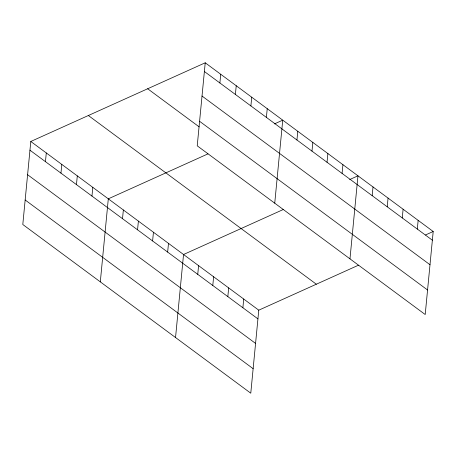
<?xml version="1.0" encoding="UTF-8"?>
<svg xmlns="http://www.w3.org/2000/svg" width="456" height="456" viewBox="0 0 456 456"><rect width="100%" height="100%" fill="white"/><g stroke="black" fill="none" stroke-linecap="round" stroke-linejoin="round"><path stroke-width="0.68" d="M30.797 141.48L22.8 224.506L250.777 393.203L258.769 310.177L30.797 141.48L205.223 62.797L433.2 231.494L425.203 314.52L197.231 145.823L205.223 62.797M45.457 161.669L46.295 152.948M60.961 173.137L61.799 164.422M76.46 184.612L77.303 175.891M91.964 196.08L92.802 187.365M100.309 281.865L108.306 198.833L207.959 153.883M122.516 218.686L123.354 209.971M137.558 229.818L138.396 221.103M152.606 240.956L153.444 232.235M167.654 252.088L168.492 243.373M175.543 337.531L183.54 254.505L283.187 209.555M197.744 274.358L198.582 265.637M219.889 82.986L220.727 74.265M212.792 285.49L213.63 276.775M235.393 94.455L236.231 85.739M227.835 296.622L228.678 287.907M250.891 105.929L251.735 97.208M242.883 307.76L243.721 299.039M266.395 117.397L267.233 108.682M274.74 203.182L282.737 120.156L274.421 123.907M296.942 140.003L297.785 131.288M311.989 151.141L312.827 142.42M327.037 162.273L327.875 153.558M342.085 173.405L342.923 164.69M349.974 258.854L357.966 175.822L349.655 179.573M372.176 195.675L373.014 186.96M387.224 206.807L388.062 198.092M402.266 217.945L403.11 209.224M417.314 229.077L418.152 220.362M258.769 310.177L358.422 265.227M425.528 234.954L433.2 231.494M204.385 71.512L432.362 240.209M202.025 96.039L429.997 264.731M199.591 121.302L427.568 289.999M147.664 88.76L199.152 126.865M88.356 115.51L316.333 284.208M29.953 150.195L257.931 318.892M27.594 174.716L255.571 343.414M25.16 199.984L253.137 368.682"/></g></svg>
